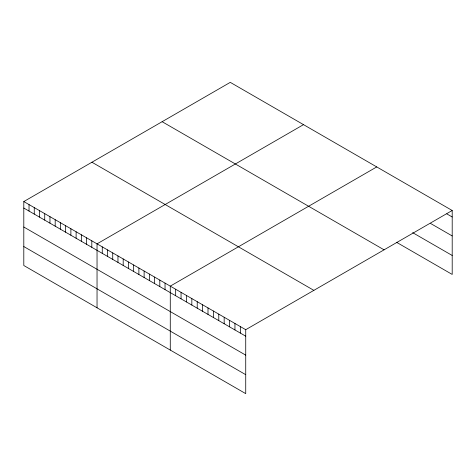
<?xml version="1.0" encoding="UTF-8"?>
<svg xmlns="http://www.w3.org/2000/svg" width="476" height="476" viewBox="0 0 476 476"><rect width="100%" height="100%" fill="white"/><g stroke="black" fill="none" stroke-linecap="round" stroke-linejoin="round"><path stroke-width="0.71" d="M23.8 201.562L245.729 329.695L245.729 393.64L23.8 265.507L23.8 201.562L230.271 82.36L452.2 210.493L452.2 274.438L396.508 242.278M303.504 124.647L97.039 243.849L97.039 307.793M376.742 166.927L170.277 286.13L170.277 350.074M245.729 329.695L452.2 210.493M446.809 213.873L452.2 216.985M430.643 223.494L452.2 235.941M412.674 232.657L452.2 255.475M162.132 121.701L384.067 249.829M91.933 162.227L313.868 290.36M23.8 208.054L245.729 336.187M23.8 227.016L245.729 355.144M23.8 246.55L245.729 374.677M240.344 326.584L240.344 333.075M234.954 323.472L234.954 329.963M229.563 320.36L229.563 326.851M224.172 317.248L224.172 323.74M218.781 314.136L218.781 320.628M213.391 311.024L213.391 317.516M208 307.912L208 314.404M202.615 304.801L202.615 311.292M197.225 301.689L197.225 308.18M191.834 298.577L191.834 305.068M186.443 295.465L186.443 301.957M181.053 292.353L181.053 298.845M175.662 289.241L175.662 295.733M165.041 283.113L165.041 289.598M159.811 280.09L159.811 286.582M154.581 277.068L154.581 283.559M149.351 274.051L149.351 280.542M144.121 271.028L144.121 277.52M138.885 268.012L138.885 274.497M133.655 264.989L133.655 271.481M128.425 261.967L128.425 268.458M123.195 258.95L123.195 265.441M117.965 255.927L117.965 262.419M112.729 252.911L112.729 259.396M107.499 249.888L107.499 256.38M102.269 246.865L102.269 253.357M91.809 240.826L91.809 247.318M86.572 237.81L86.572 244.295M81.342 234.787L81.342 241.278M76.112 231.764L76.112 238.256M70.882 228.748L70.882 235.239M65.652 225.725L65.652 232.217M60.416 222.708L60.416 229.194M55.186 219.686L55.186 226.177M49.956 216.663L49.956 223.155M44.726 213.647L44.726 220.138M39.496 210.624L39.496 217.115M34.26 207.607L34.26 214.093M29.03 204.585L29.03 211.076"/></g></svg>
